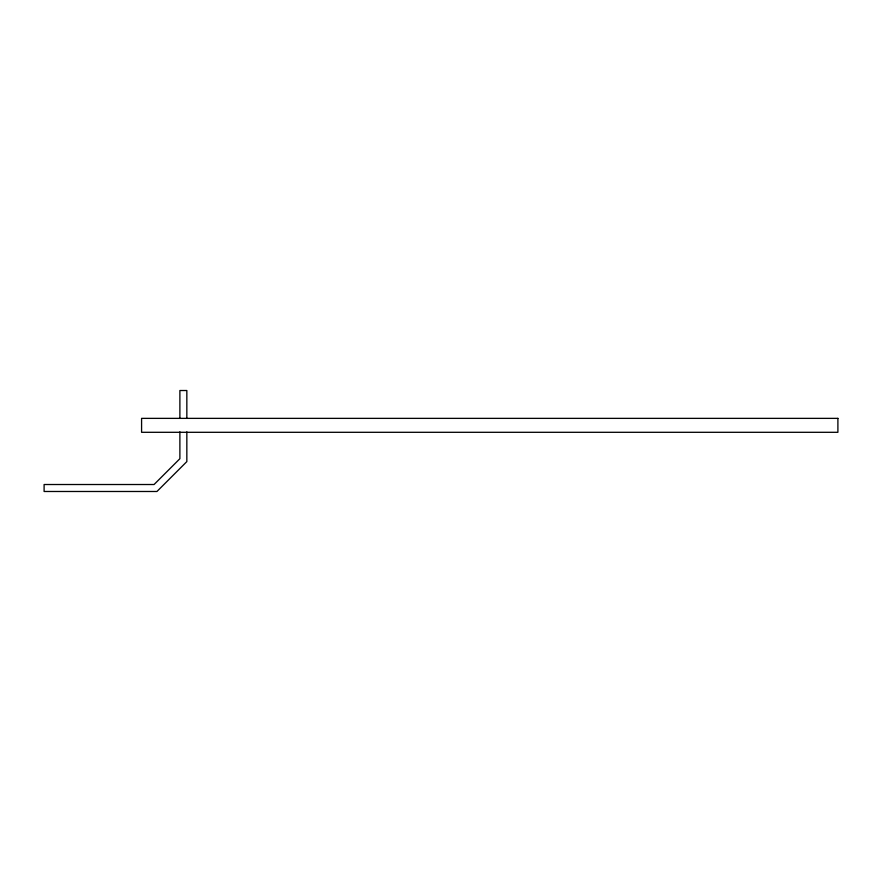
<?xml version="1.0" encoding="UTF-8"?>
<svg xmlns="http://www.w3.org/2000/svg" width="882" height="882" viewBox="0 0 882 882"><rect width="100%" height="100%" fill="white"/><g stroke="black" fill="none" stroke-linecap="round" stroke-linejoin="round"><path stroke-width="1.32" d="M186.841 418.366L186.841 390.517L179.884 390.517L179.884 418.366M186.841 431.871L186.841 461.595L156.952 491.483L44.1 491.483L44.1 484.516L154.063 484.516L179.884 458.706L179.884 431.816M837.9 418.366L141.583 418.366L141.583 432.301L837.9 432.301L837.9 418.366"/></g></svg>
